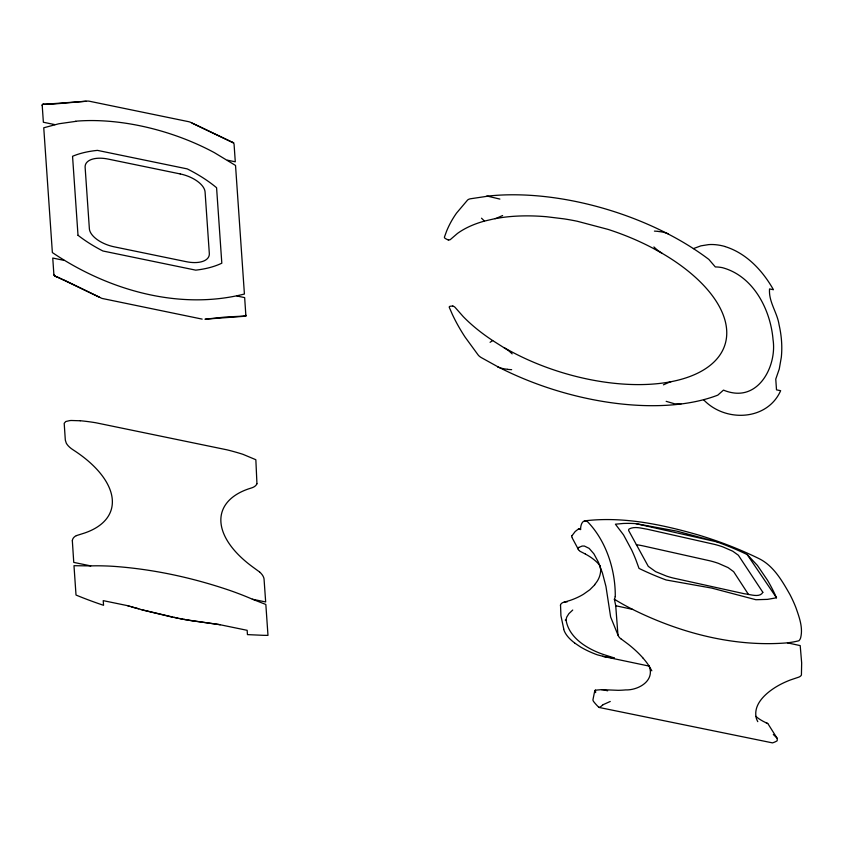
<?xml version="1.0" encoding="UTF-8"?>
<svg xmlns="http://www.w3.org/2000/svg" width="844" height="844" viewBox="0 0 844 844"><rect width="100%" height="100%" fill="white"/><g stroke="black" fill="none" stroke-linecap="round" stroke-linejoin="round"><path stroke-width="1.27" d="M245.868 315.245L245.868 315.656M615.265 596.539C615.529 569.953 606.203 540.899 587.498 521.655C582.233 518.596 580.493 525.559 580.577 529.61A7.459 3.766 17.3 0 0 578.594 528.871L575.165 531.541L572.01 535.687M72.341 540.761L73.755 562.399L90.741 565.902A152.3 76.836 17.3 0 1 103.232 565.881L107.483 566.018A187.389 94.549 17.3 0 1 113.634 566.345C152.859 569.141 191.651 577.496 228.872 590.104A187.389 94.549 17.3 0 1 235.149 592.33L239.517 593.965A152.3 76.836 17.3 0 1 252.367 599.208L265.839 604.462L267.981 635.374L266.767 635.363A193.909 97.83 17.3 0 1 263.075 635.31L247.45 634.614L247.155 630.32L218.691 624.444L193.645 621.005M245.857 315.445L244.654 297.605L236.964 296.012M560.543 605.433L560.933 615.719L563.771 629.054M594.767 690.74L593.005 699.486A7.037 3.555 17.3 0 0 592.963 699.887A7.1 3.576 17.3 0 0 593.807 701.786A68.121 34.372 17.3 0 0 598.755 707.251M256.945 483.717L255.848 459.727L242.882 454.294A127.286 64.218 17.3 0 0 227.089 449.852L95.826 422.76A127.286 64.218 17.3 0 0 80.18 420.723M594.83 584.734L589.861 589.724L583.457 594.26A122.918 62.013 17.3 0 1 570.365 600.316L564.182 602.194M42.474 104.35L51.758 104.012M603.027 704.824L602.605 705.141M603.407 704.54L610.244 701.469M572.728 610.043L568.888 613.651L566.767 617.048A43.846 22.123 17.3 0 0 566.113 620.34C568.74 635.954 583.362 646.219 596.961 652.001A47.559 24.001 17.3 0 0 604.198 654.733L614.221 657.919M490.079 342.316L492.706 340.575L507.94 350.218A42.569 21.48 17.3 0 1 512.16 353.879M502.623 215.536L496.061 218.417A23.083 11.647 17.3 0 1 494.922 218.67L484.467 221.086A149.029 75.19 17.3 0 0 457.49 233.419L450.39 239.527A2.49 1.255 17.3 0 1 447.088 239.422L445.695 238.704A2.479 1.255 17.3 0 1 444.44 237.069L446.592 231.172A335.332 169.18 17.3 0 1 456.572 213.057L467.502 200.133A9.938 5.011 17.3 0 1 470.298 198.804L487.737 196.198L499.88 199.078M663.426 384.843L669.957 381.952A23.031 11.616 17.3 0 1 671.086 381.699M601.593 689.643L595.326 690.192A3.756 1.899 17.3 0 0 594.841 690.582M578.879 547.439L582.107 546.057L584.396 546.047L589.165 548.389L593.923 553.864L598.364 562.104L602.458 573.087L605.96 586.474L610.634 616.975L618.04 635.184M76.393 535.623L84.347 533.102A104.118 52.528 17.3 0 0 75.127 451.171L73.164 449.884A20.583 10.381 17.3 0 1 66.275 443.142L65.315 440.072L64.197 423.298L65.769 421.525L69.725 420.607A25.246 12.734 17.3 0 1 71.329 420.491L80.201 420.766M693.409 248.611L700.91 245.847L708.665 244.612A28.59 14.422 17.3 0 1 725.07 246.501M716.999 541.964A159.221 80.328 17.3 0 1 747.246 554.603L757.406 565.427L767.449 580.155A320.868 161.89 17.3 0 1 776.48 597.795L767.502 599.377L755.897 599.725L711.735 588.089L666.138 579.976A156.921 79.167 17.3 0 1 639.014 568.392L635.996 560.089A403.611 203.636 17.3 0 0 631.671 549.993L623.537 534.896L615.403 524.198L623.421 523.459A87.185 43.983 17.3 0 1 635.775 523.628L676.962 531.161L717.02 541.922L635.764 523.618M494.922 218.67L502.581 217.435A149.029 75.19 17.3 0 1 546.617 216.739L564.14 218.881A148.449 74.894 17.3 0 1 577.264 221.255L608.039 229.389A149.715 75.538 17.3 0 1 635.11 239.633A148.607 74.979 17.3 0 1 652.939 248.22L662.234 253.379A149.029 75.19 17.3 0 1 703.115 370.221A149.029 75.19 17.3 0 1 504.09 347.601M565.216 601.983L567.347 601.772M204.934 319.201L225.337 317.049L245.235 316.025M584.533 520.864C622.977 516.275 661.707 524.419 698.515 535.022C719.109 541.257 739.291 548.959 758.619 558.433C773.463 565.512 782.114 580.841 789.931 594.514A290.473 146.55 17.3 0 1 795.924 607.691C799.236 617.207 803.203 627.641 800.65 637.8A27.968 14.116 17.3 0 1 798.93 640.754A96.216 48.541 17.3 0 1 787.431 642.833C734.153 647.306 680.085 632.958 632.567 609.368A144.567 72.943 17.3 0 1 614.379 599.24A41.567 20.973 17.3 0 0 615.244 596.529M86.331 101.227L51.99 104.181M681.182 403.97L681.783 403.886A186.292 93.99 17.3 0 0 717.822 395.129L723.477 390.107A20.889 10.539 17.3 0 0 730.967 392.46C760.317 398.864 776.87 364.397 773.041 339.615C770.53 309.569 753.375 275.967 722.359 267.664A20.72 10.455 17.3 0 0 715.332 266.947L708.865 259.424A186.292 93.99 17.3 0 0 670.125 235.022L668.079 233.957A186.292 93.99 17.3 0 0 486.323 196.262M680.939 403.991L674.81 403.854L666.169 401.343M85.993 101.238L43.012 104.392M205.746 319.127L245.245 316.215M75.791 121.367L58.806 123.773L43.751 127.782L52.37 252.567C107.452 289.798 178.612 310.708 244.412 294.028L235.529 165.445L214.281 152.595A143.174 72.236 17.3 0 0 75.665 121.219M42.97 104.202L44.078 104.382M598.829 707.293L599.535 707.42A34.646 17.481 17.3 0 0 602.046 705.51A6.035 3.038 17.3 0 1 602.489 705.215M511.654 369.672L507.708 369.419M654.416 231.108L658.373 231.372M90.741 565.902L73.987 565.702L76.013 595.041A212.477 107.199 17.3 0 0 103.559 605.296L103.221 600.643L128.921 605.939M601.909 689.664L618.146 690.318A75.148 37.917 17.3 0 0 625.647 689.907C638.338 690.371 655.292 680.697 649.036 665.937M599.219 707.483L772.492 742.878A37.062 18.705 17.3 0 0 777.145 740.81L777.324 738.606L768.114 723.994M220.2 624.76L188.033 620.045M766.352 723.118L766.373 723.118A1.941 0.981 17.3 0 1 767.85 723.582M55.957 276.484L57.139 277.159M611.299 657.666L610.17 657.497M611.425 657.687L613.852 658.067A8.651 4.357 17.3 0 1 614.179 658.13M609.558 657.392L604.948 656.706A14.717 7.427 17.3 0 1 603.808 656.537L597.309 654.817A54.902 27.704 17.3 0 1 580.746 647.116L574.574 642.959M192.875 621.026L186.63 619.791M187.073 620.013L183.813 619.285M185.617 619.749L182.399 619.011M182.705 619.211L179.582 618.473M181.249 618.937L173.959 617.344M178.327 618.367L140.452 609.431M54.881 124.627L43.371 122.253L42.211 105.384A8.208 4.146 17.3 0 1 42.253 104.751M227.447 160.191L235.286 161.805L234.062 144.092M447.964 239.749L448.586 239.886M452.553 306.108L453.165 306.235M64.123 260.385L52.75 258.042L53.889 274.669A8.218 4.146 17.3 0 0 54.027 275.334L56.379 276.843M202.17 319.116L102.324 298.491A5.233 2.637 17.3 0 1 100.805 297.9L100.499 297.742M252.367 599.219L265.67 601.962L264.035 578.847A20.636 10.413 17.3 0 0 259.604 571.979M602.542 656.294L649.089 666.085M172.503 617.186L141.897 609.832M614.379 599.24L615.73 605.739L632.567 609.368M787.441 642.843L800.207 645.607L801.663 662.93L801.42 675.021A12.417 6.267 17.3 0 1 797.981 677.405L790.543 679.916A160.75 81.108 17.3 0 0 776.311 686.763C765.666 693.23 752.69 704.54 756.382 718.466A36.482 18.41 17.3 0 0 757.806 721.652M578.594 528.871L580.588 529.315M607.648 690.814L604.726 690.107A13.335 6.72 17.3 0 0 601.593 689.632M140.125 609.199L131.738 606.941M138.722 608.809L130.292 606.509M130.314 606.361L127.412 605.633M725.059 246.575C746.476 253.211 762.67 270.66 773.452 289.735L769.538 288.922C768.494 301.857 777.282 312.417 779.107 324.94A335.754 169.401 17.3 0 1 781.322 357.244L779.255 369.039L775.763 379.114L776.501 389.844L780.647 390.698C767.185 421.04 724.88 422.464 703.579 399.708M54.913 276.231L55.662 276.431L54.86 276.02M56.559 276.726L63.163 279.744M57.403 277.085L99.877 297.426L63.289 279.638M233.271 142.668L191.261 122.675A4.969 2.511 17.3 0 0 188.539 121.663L89.517 101.259A4.969 2.511 17.3 0 0 86.858 101.153M233.282 142.847L192.052 123.097M498.002 366.855L481.259 357.582A9.938 5.011 17.3 0 1 478.189 355.039L465.139 337.167A335.332 169.18 17.3 0 1 452.331 314.358L449.303 307.406A2.479 1.255 17.3 0 1 450.358 306.245L451.667 306.098A2.49 1.255 17.3 0 1 455.085 307.364L463.229 316.606A149.029 75.19 17.3 0 0 492.706 340.575M585.356 554.002L580.83 551.702A4.041 2.036 17.3 0 1 579.48 550.837M661.96 253.221L658.13 250.605M621.406 639.14L628.369 644.331A110.395 55.693 17.3 0 1 643.244 658.299M773.315 734.47L777.05 738.131M259.593 571.989L252.862 567.073A104.107 52.528 17.3 0 1 248.896 488.771L251.238 488.032A20.604 10.392 17.3 0 0 256.935 483.791M755.865 716.356L757.416 717.674A29.213 14.738 17.3 0 0 767.323 723.308M484.467 221.086L481.513 218.206M747.225 554.635L776.512 597.795M748.554 594.577L733.647 571.683L728.108 567.622L718.466 563.381A45.08 22.746 17.3 0 0 710.089 560.859L643.518 545.984A37.611 18.969 17.3 0 0 636.355 544.739M572.264 538.039L578.435 549.549M651.821 670.811L649.194 666.19A96.079 48.477 17.3 0 0 643.212 658.309M571.989 537.459L571.821 536.9A5.971 3.017 17.3 0 1 572 535.687M599.957 565.923L600.432 568.698M595.653 692.607L595.4 690.139M615.73 605.739L617.935 634.888A12.08 6.087 17.3 0 0 621.279 639.182M78.007 235.286L72.552 156.288A102.061 51.495 17.3 0 1 97.461 150.38L187.241 168.895A102.451 51.684 17.3 0 1 216.581 187.727L221.814 263.191A102.599 51.769 17.3 0 1 195.734 270.143L102.926 250.995A102.208 51.568 17.3 0 1 78.017 235.286M560.384 605.391A11.932 6.013 17.3 0 1 565.132 601.899M566.102 620.329A6.098 3.07 17.3 0 1 565.269 620.066M579.111 550.488A5.539 2.796 17.3 0 1 578.784 547.387M574.627 642.938A38.085 19.212 17.3 0 1 563.634 629.033M585.325 554.023A37.843 19.096 17.3 0 1 599.957 565.628M600.706 568.761A84.316 42.538 17.3 0 1 594.566 584.618M679.831 404.128A186.292 93.99 17.3 0 1 498.108 366.908M658.457 231.53A15.614 7.881 17.3 0 1 668.195 233.809M658.12 250.605A42.358 21.374 17.3 0 1 653.921 246.933M507.624 369.25A15.614 7.881 17.3 0 1 497.897 367.003M54.005 275.133A8.377 4.231 17.3 0 1 53.879 274.458M42.221 105.595A8.377 4.231 17.3 0 1 42.263 104.951M232.353 142.351A1.688 0.855 17.3 0 1 233.957 143.047M244.676 316.141A3.344 1.688 17.3 0 1 244.275 316.046M246.005 315.74A1.72 0.865 17.3 0 1 245.857 316.067M245.699 316.183A1.72 0.865 17.3 0 1 245.087 316.321M72.331 540.761A20.615 10.402 17.3 0 1 76.371 535.613M762.839 592.298C759.758 598.164 750.021 594.208 744.672 593.817L673.28 578.056A47.053 23.737 17.3 0 1 666.507 576.104L655.683 571.673L648.276 566.356L628.706 530.633A5.834 2.943 17.3 0 1 629.107 529.009C634.593 526.065 641.334 528.323 647.137 529.199L714.488 544.38A46.884 23.653 17.3 0 1 722.97 546.933L732.74 551.195L738.363 555.236L762.839 592.298M180.183 173.927L108.211 159.094A24.835 12.533 17.3 0 0 85.128 167.312L89.369 228.745A24.835 12.533 17.3 0 0 114.267 246.849L186.239 261.682A24.835 12.533 17.3 0 0 209.323 253.464L205.081 192.042A24.835 12.533 17.3 0 0 180.183 173.927"/></g></svg>
